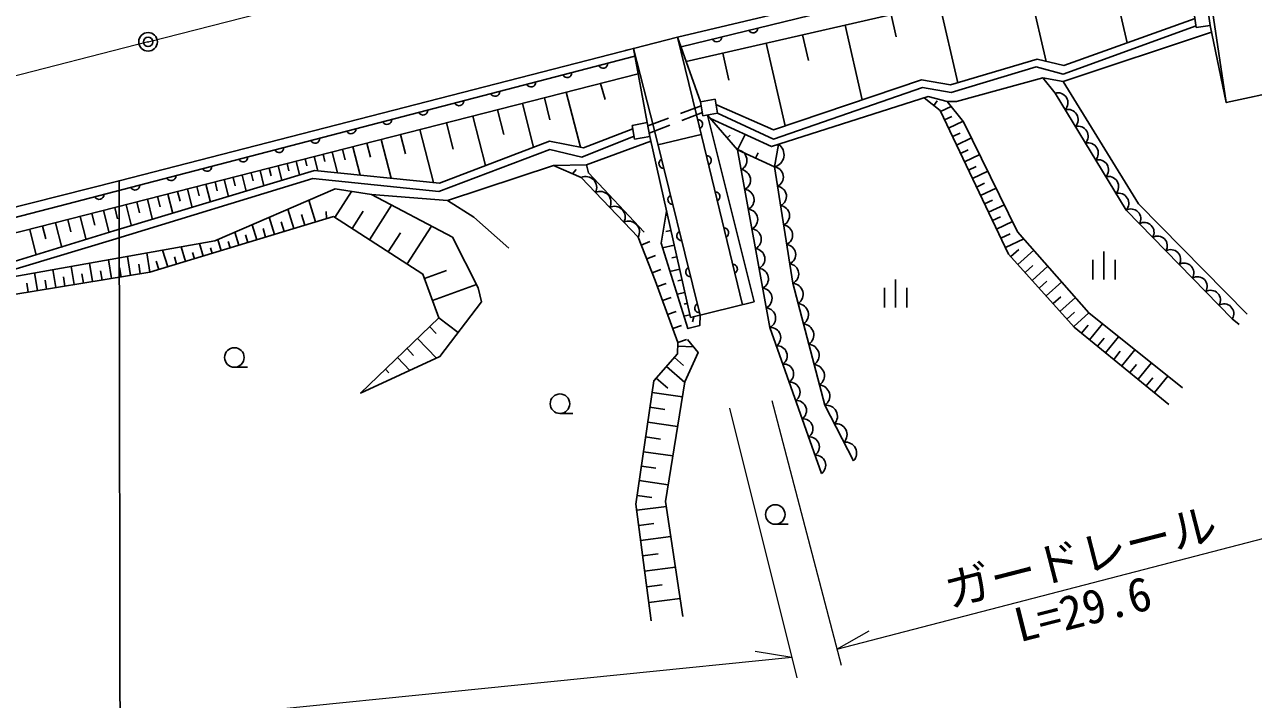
# Model space of a CAD drawing. Units: millimetres, scale not verified. Extents: x 40000 to 680000, y 20000 to 380000.
# Drawn here: x 357108 to 423180, y 246127 to 282396 of the extents above; entities that cross this region are included whole.
import ezdxf
from ezdxf.enums import TextEntityAlignment as Align

# ---------------------------------------------------------------- set-up
doc = ezdxf.new("R2010")
doc.units = ezdxf.units.MM
doc.header["$LTSCALE"] = 1000
doc.header["$PDMODE"] = 32
doc.header["$PDSIZE"] = 500
doc.linetypes.add('CHAIN', pattern=[18.5, 12, -1.5, 3.5, -1.5])
for name, color, linetype, lineweight in [('M-BGD', 7, 'Continuous', 25), ('M-BMK', 2, 'CHAIN', 13), ('M-BMK-SRVR', 3, 'Continuous', 25), ('M-STR-HTXT', 7, 'Continuous', 13), ('M-STR-STRC', 7, 'Continuous', 25)]:
    doc.layers.add(name, color=color, linetype=linetype, lineweight=lineweight)
doc.styles.add('ＭＳ ゴシック', font='')
doc.styles.get('ＭＳ ゴシック').set_extended_font_data('MS Gothic')

msp = doc.modelspace()

# ---------------------------------------------------------------- linework, layer by layer
at = {"layer": 'M-BGD'}
for p, q in [((392682, 280416), (419274, 286503)), ((415428, 285622), (416390, 281416)), ((392403, 281199), (406826, 284722)), ((411065, 284624), (412028, 280419)), ((406303, 283534), (407279, 279268)), ((403704, 282939), (403979, 281736)), ((420107, 282248), (420002, 282989)), ((420751, 283095), (420856, 282353)), ((401226, 282372), (402148, 278344)), ((420856, 282353), (420107, 282248)), ((420856, 282353), (421716, 278205)), ((393453, 278250), (392217, 281720)), ((398935, 281848), (399249, 280475)), ((394646, 280866), (394978, 279414)), ((396989, 281402), (398009, 276947)), ((388076, 279236), (388317, 278368)), ((383876, 278163), (384479, 275803)), ((385056, 278465), (385358, 277284)), ((386236, 278766), (386995, 275800)), ((393453, 278250), (394232, 278384)), ((393583, 277496), (393453, 278250)), ((394232, 278384), (394362, 277630)), ((405988, 278053), (406182, 278301)), ((382543, 277822), (382883, 276488)), ((392380, 277620), (393490, 278037)), ((392447, 277243), (393553, 277669)), ((395703, 267334), (393238, 277549)), ((394362, 277630), (393583, 277496)), ((406363, 277730), (406931, 278000)), ((379785, 277117), (380149, 275693)), ((381209, 277481), (381891, 274814)), ((389776, 276980), (390585, 277126)), ((389910, 276244), (389776, 276980)), ((390585, 277126), (390718, 276390)), ((390616, 276958), (391725, 277374)), ((390687, 276566), (391793, 276992)), ((390936, 276852), (393435, 266775)), ((406578, 277278), (406968, 277464)), ((406793, 276827), (407572, 277198)), ((376279, 276221), (376811, 274139)), ((377320, 276487), (377586, 275446)), ((378361, 276753), (379089, 273905)), ((390718, 276390), (389910, 276244)), ((392920, 266648), (390718, 276390)), ((391163, 275936), (393494, 276487)), ((394893, 276301), (395043, 276452)), ((395449, 275661), (395855, 276488)), ((407007, 276375), (407407, 276565)), ((407222, 275924), (408021, 276304)), ((373644, 275548), (373928, 274435)), ((374200, 275690), (374343, 275134)), ((374757, 275832), (375146, 274310)), ((375518, 276027), (375712, 275266)), ((397422, 274748), (395449, 275661)), ((407437, 275472), (407843, 275665)), ((371222, 274929), (371322, 274539)), ((371706, 275052), (371894, 274317)), ((372191, 275176), (372285, 274809)), ((372675, 275300), (372868, 274544)), ((373160, 275424), (373256, 275046)), ((387324, 274862), (385544, 274817)), ((396409, 275217), (396544, 275501)), ((407652, 275021), (408463, 275407)), ((361899, 271313), (372696, 274562)), ((368800, 274310), (369021, 273442)), ((369284, 274433), (369395, 274000)), ((369769, 274557), (369979, 273734)), ((370253, 274681), (370358, 274269)), ((370738, 274805), (370937, 274026)), ((386567, 274376), (386772, 274603)), ((407867, 274569), (408279, 274765)), ((408082, 274118), (408905, 274510)), ((365861, 273558), (366117, 272557)), ((366362, 273686), (366489, 273186)), ((366862, 273814), (367106, 272859)), ((367347, 273938), (367469, 273460)), ((367831, 274062), (368064, 273150)), ((368315, 274186), (368432, 273730)), ((390102, 270976), (387036, 274174)), ((408297, 273666), (408714, 273865)), ((408511, 273215), (409347, 273613)), ((363713, 273009), (363994, 271911)), ((364263, 273150), (364403, 272600)), ((364812, 273290), (365080, 272242)), ((365337, 273424), (365471, 272900)), ((372756, 271790), (372400, 272961)), ((373792, 272030), (374692, 273429)), ((408726, 272763), (409150, 272965)), ((360724, 272245), (360886, 271614)), ((361356, 272407), (361664, 271201)), ((361959, 272561), (362113, 271958)), ((362562, 272715), (362856, 271564)), ((363138, 272862), (363285, 272287)), ((371585, 271434), (371269, 272473)), ((373340, 271968), (373315, 272357)), ((374721, 271432), (375318, 272361)), ((375650, 270835), (376844, 272693)), ((408941, 272312), (409789, 272715)), ((358075, 271568), (358253, 270875)), ((358769, 271746), (359107, 270422)), ((359431, 271915), (359600, 271253)), ((360093, 272084), (360416, 270820)), ((369590, 270827), (369342, 271641)), ((370546, 271118), (370266, 272039)), ((371066, 271276), (370908, 271795)), ((372170, 271612), (371992, 272197)), ((377681, 269529), (378987, 271561)), ((409156, 271860), (409586, 272065)), ((409371, 271409), (410231, 271818)), ((352254, 268334), (361899, 271313)), ((357382, 271391), (357737, 270004)), ((368633, 270536), (368418, 271242)), ((369111, 270682), (368988, 271088)), ((370068, 270973), (369928, 271433)), ((376666, 270182), (377319, 271198)), ((391860, 271338), (391588, 271276)), ((409606, 270914), (410102, 271149)), ((364806, 269373), (364531, 270276)), ((365763, 269664), (365523, 270453)), ((366719, 269955), (366514, 270629)), ((367198, 270100), (367107, 270399)), ((367676, 270245), (367494, 270843)), ((368154, 270391), (368047, 270744)), ((390267, 270550), (390733, 270731)), ((392038, 270549), (391407, 270406)), ((409842, 270418), (410833, 270890)), ((410134, 269927), (410563, 270312)), ((410520, 269498), (411378, 270269)), ((360768, 268582), (360606, 269578)), ((361779, 268746), (361615, 269757)), ((362806, 268913), (362639, 269940)), ((363849, 269082), (363680, 270125)), ((364327, 269227), (364190, 269679)), ((365284, 269518), (365164, 269913)), ((366241, 269809), (366138, 270147)), ((390557, 269804), (391023, 269986)), ((392182, 269915), (391908, 269853)), ((357798, 268100), (357644, 269051)), ((358785, 268261), (358628, 269226)), ((359772, 268421), (359613, 269401)), ((360270, 268501), (360189, 268999)), ((361273, 268664), (361191, 269170)), ((362293, 268830), (362209, 269343)), ((363328, 268997), (363243, 269519)), ((378614, 268750), (379794, 269180)), ((390846, 269059), (391312, 269240)), ((392332, 269251), (391807, 269132)), ((410900, 269074), (411324, 269455)), ((411281, 268650), (412129, 269412)), ((357304, 268020), (357227, 268496)), ((358291, 268181), (358213, 268663)), ((359278, 268341), (359199, 268831)), ((379044, 267569), (381405, 268430)), ((391130, 268311), (391599, 268483)), ((392461, 268681), (392239, 268630)), ((411658, 268231), (412077, 268607)), ((412034, 267811), (412873, 268564)), ((391406, 267560), (391875, 267732)), ((392614, 268004), (392191, 267909)), ((412406, 267397), (412821, 267769)), ((412778, 266982), (413607, 267727)), ((391682, 266809), (392151, 266981)), ((392747, 267415), (392577, 267376)), ((396332, 267489), (392920, 266648)), ((413147, 266571), (413558, 266940)), ((379387, 266630), (380419, 265841)), ((392886, 266798), (392562, 266724)), ((393086, 266689), (393029, 266425)), ((413516, 266161), (414338, 266898)), ((414368, 265461), (415065, 266316)), ((378892, 266156), (379233, 265801)), ((391958, 266058), (392427, 266231)), ((413941, 265809), (414289, 266237)), ((415231, 264758), (415933, 265621)), ((377670, 264983), (378022, 264616)), ((378240, 265530), (379250, 264476)), ((392226, 265107), (393075, 265073)), ((392234, 265307), (392703, 265480)), ((414800, 265109), (415151, 265541)), ((377162, 264496), (377817, 263813)), ((392048, 264512), (392541, 264079)), ((415666, 264404), (416020, 264839)), ((416101, 264050), (416809, 264919)), ((368389, 263982), (369089, 263982)), ((376515, 263876), (376697, 263686)), ((391615, 264019), (392602, 263153)), ((416539, 263692), (416896, 264131)), ((416978, 263335), (417692, 264212)), ((391071, 263399), (391691, 262855)), ((417420, 262975), (417780, 263417)), ((417862, 262614), (418583, 263499)), ((390847, 262631), (392480, 262395)), ((390731, 261827), (391535, 261711)), ((385895, 261494), (386595, 261494)), ((390615, 261024), (392222, 260791)), ((390501, 260232), (391292, 260118)), ((390386, 259441), (391969, 259213)), ((390274, 258663), (391053, 258550)), ((390161, 257884), (391719, 257659)), ((390046, 257088), (390842, 256973)), ((390021, 256292), (391616, 256499)), ((390127, 255480), (390939, 255586)), ((390233, 254668), (391856, 254880)), ((390340, 253842), (391166, 253950)), ((390448, 253016), (392100, 253231)), ((390557, 252175), (391398, 252284)), ((390667, 251334), (392349, 251553))]:
    msp.add_line(p, q, dxfattribs=at)
for points in [[(424888, 278893), (421716, 278205), (420242, 288047), (423215, 288539), (424888, 278893), (424492, 283202)], [(392217, 281720), (408428, 285575), (420242, 288047)], [(394280, 278105), (397379, 276734), (405341, 279422), (406895, 279155), (411545, 280530), (412985, 280199), (420040, 282721)], [(420094, 282336), (412952, 279738), (411497, 280129), (406923, 278753), (405386, 279007), (397367, 276244), (394362, 277630)], [(389848, 281117), (392217, 281720), (393238, 277549)], [(411858, 279527), (412945, 279345), (420931, 281990)], [(362192, 274000), (389848, 281117), (389406, 281003)], [(390936, 276852), (389848, 281117), (390585, 277126)], [(329565, 265485), (341611, 268164), (358953, 272636), (389926, 280694)], [(330094, 264776), (357049, 271306), (390100, 279754)], [(393985, 277345), (397274, 275838), (405695, 278525), (406714, 278270), (407224, 278262), (411858, 279527), (412512, 278717)], [(412945, 279345), (416998, 272760), (422846, 266836)], [(418638, 261983), (413535, 266139), (410010, 270066), (406341, 277777), (405476, 278455)], [(406714, 278270), (407594, 277170), (410503, 271265), (414325, 266908), (419361, 262876)], [(422406, 266282), (422043, 266588), (416329, 272416), (412512, 278717)], [(396332, 267489), (393819, 277537), (395449, 275661)], [(389880, 276408), (387074, 275273), (385341, 275686), (379383, 273419), (372601, 274122), (372714, 274110)], [(372696, 274562), (379421, 273871), (385326, 276126), (387161, 275767), (389811, 276789)], [(390775, 276139), (387324, 274862), (387426, 274428), (390416, 271239)], [(399951, 258271), (397185, 266113), (395449, 275661)], [(401683, 258952), (400136, 261934), (398416, 268498), (397422, 274748), (397652, 275959)], [(387036, 274174), (385544, 274817), (379850, 272944)], [(326113, 265321), (338714, 268067), (362192, 274000), (362246, 240428)], [(336104, 260534), (353454, 268305), (367341, 270777), (373803, 273567)], [(372601, 274122), (361844, 270831), (352360, 267976)], [(373803, 273567), (375764, 273264), (380119, 270963), (381495, 268254), (381680, 267490)], [(383149, 270375), (381264, 272044), (379850, 272944), (375764, 273264)], [(391626, 272376), (391333, 270640), (392773, 266054), (393410, 266220), (393435, 266775)], [(373712, 272081), (363850, 269082), (355308, 267697), (336104, 260534)], [(379387, 266630), (378528, 268985), (373712, 272081)], [(392234, 265307), (391005, 268651), (390102, 270976)], [(379387, 266630), (375173, 262588), (379444, 264566), (381680, 267490)], [(390796, 250342), (389979, 256620), (390936, 263244), (392210, 264697), (392234, 265307)], [(392758, 265464), (393324, 264767), (392608, 263190), (391576, 256769), (392493, 250578)]]:
    msp.add_lwpolyline(points, dxfattribs=at)
for centre in [(368389, 264507), (385895, 262019)]:
    msp.add_circle(centre, 525, dxfattribs=at)
for centre, radius, start, end in [((396276, 282203), 256, 206.40626, 1.04549), ((394333, 281728), 256, 206.40626, 1.04549), ((388214, 280307), 256, 207.26481, 1.90404), ((386279, 279804), 256, 207.26481, 1.90404), ((384343, 279300), 256, 207.26481, 1.90404), ((380472, 278293), 256, 207.26481, 1.90404), ((382408, 278796), 256, 207.26481, 1.90404), ((412659, 278191), 546, 316.73264, 105.69047), ((378537, 277789), 256, 207.26481, 1.90404), ((413205, 277291), 546, 316.73264, 105.69047), ((376601, 277286), 256, 207.26481, 1.90404), ((393302, 277041), 256, 296.24733, 90.88656), ((413750, 276391), 546, 316.73264, 105.69047), ((372730, 276278), 256, 207.26481, 1.90404), ((374666, 276782), 256, 207.26481, 1.90404), ((370794, 275775), 256, 207.26481, 1.90404), ((395384, 275102), 563, 297.16639, 83.44657), ((397267, 275405), 675, 283.27878, 55.18617), ((414295, 275491), 546, 316.73264, 105.69047), ((368859, 275271), 256, 207.26481, 1.90404), ((391472, 274925), 256, 116.60604, 271.24528), ((393771, 275097), 256, 296.24733, 90.88656), ((414841, 274591), 546, 316.73264, 105.69047), ((364988, 274264), 256, 207.26481, 1.90404), ((366923, 274767), 256, 207.26481, 1.90404), ((387287, 273647), 583, 332.11227, 115.47972), ((395577, 274041), 563, 297.16639, 83.44657), ((397359, 274204), 548, 294.67453, 83.39365), ((415386, 273691), 546, 316.73264, 105.69047), ((363052, 273760), 256, 207.26481, 1.90404), ((395770, 272980), 563, 297.16639, 83.44657), ((397525, 273162), 548, 294.67453, 83.39365), ((361117, 273257), 256, 207.26481, 1.90404), ((388053, 272848), 583, 332.11227, 115.47972), ((391953, 272984), 256, 116.60604, 271.24528), ((394241, 273153), 256, 296.24733, 90.88656), ((415932, 272790), 546, 316.73264, 105.69047), ((388820, 272048), 583, 332.11227, 115.47972), ((395963, 271919), 563, 297.16639, 83.44657), ((397690, 272120), 548, 294.67453, 83.39365), ((416597, 271964), 525, 328.22912, 120.6326), ((389586, 271249), 583, 332.11227, 115.47972), ((397856, 271079), 548, 294.67453, 83.39365), ((417311, 271236), 525, 328.22912, 120.6326), ((392435, 271042), 256, 116.60604, 271.24528), ((394710, 271209), 256, 296.24733, 90.88656), ((396156, 270858), 563, 297.16639, 83.44657), ((418025, 270507), 525, 328.22912, 120.6326), ((396349, 269797), 563, 297.16639, 83.44657), ((398021, 270037), 548, 294.67453, 83.39365), ((418740, 269778), 525, 328.22912, 120.6326), ((419454, 269050), 525, 328.22912, 120.6326), ((392916, 269101), 256, 116.60604, 271.24528), ((395179, 269265), 256, 296.24733, 90.88656), ((396542, 268736), 563, 297.16639, 83.44657), ((398187, 268995), 548, 294.67453, 83.39365), ((398366, 267900), 600, 304.13322, 85.23072), ((420168, 268321), 525, 328.22912, 120.6326), ((396735, 267675), 563, 297.16639, 83.44657), ((420882, 267593), 525, 328.22912, 120.6326), ((393397, 267160), 256, 116.60604, 271.24528), ((396928, 266614), 563, 297.16639, 83.44657), ((398652, 266806), 600, 304.13322, 85.23072), ((421596, 266864), 525, 328.22912, 120.6326), ((398939, 265712), 600, 304.13322, 85.23072), ((397228, 265577), 538, 304.26289, 94.59527), ((397574, 264596), 538, 304.26289, 94.59527), ((399226, 264618), 600, 304.13322, 85.23072), ((397920, 263616), 538, 304.26289, 94.59527), ((399512, 263524), 600, 304.13322, 85.23072), ((398265, 262636), 538, 304.26289, 94.59527), ((399799, 262430), 600, 304.13322, 85.23072), ((398611, 261656), 538, 304.26289, 94.59527), ((400223, 261348), 592, 316.34819, 98.53126), ((398957, 260675), 538, 304.26289, 94.59527), ((400739, 260355), 592, 316.34819, 98.53126), ((399303, 259695), 538, 304.26289, 94.59527), ((401255, 259361), 592, 316.34819, 98.53126), ((399648, 258715), 538, 304.26289, 94.59527)]:
    msp.add_arc(centre, radius, start, end, dxfattribs=at)
at = {"layer": 'M-BMK'}
for q in [(391896, 288684), (338846, 275068)]:
    msp.add_line((363747, 281468), q, dxfattribs=at)
at = {"layer": 'M-BMK-SRVR'}
msp.add_circle((363747, 281468), 500, dxfattribs=at)
msp.add_point((363747, 281468), dxfattribs=at)
at = {"layer": 'M-STR-HTXT'}
for p, q in [((395011, 261789), (398637, 247283)), ((397282, 262185), (401008, 247961)), ((400781, 248827), (427535, 255775)), ((400781, 248827), (402520, 249814)), ((398364, 248376), (396390, 248698)), ((398364, 248376), (246914, 233144))]:
    msp.add_line(p, q, dxfattribs=at)
at = {"layer": 'M-STR-STRC'}
for p, q in [((414540, 268701), (414540, 269751)), ((415140, 268701), (415140, 270201)), ((415740, 268701), (415740, 269751)), ((403943, 267190), (403943, 268690)), ((403343, 267190), (403343, 268240)), ((404543, 267190), (404543, 268240)), ((397472, 255541), (398172, 255541))]:
    msp.add_line(p, q, dxfattribs=at)
msp.add_circle((397472, 256066), 525, dxfattribs=at)

# ---------------------------------------------------------------- texts
at = {"layer": 'M-STR-HTXT', "style": 'ＭＳ ゴシック'}
for s, rotation, p in [('ガードレール', 14.369, (406983, 250519)), ('L=29.6', 14.069, (410731, 248660))]:
    msp.add_text(s, height=1833, rotation=rotation, dxfattribs=at).set_placement(p, align=Align.BOTTOM_LEFT)

doc.saveas('drawing.dxf')
